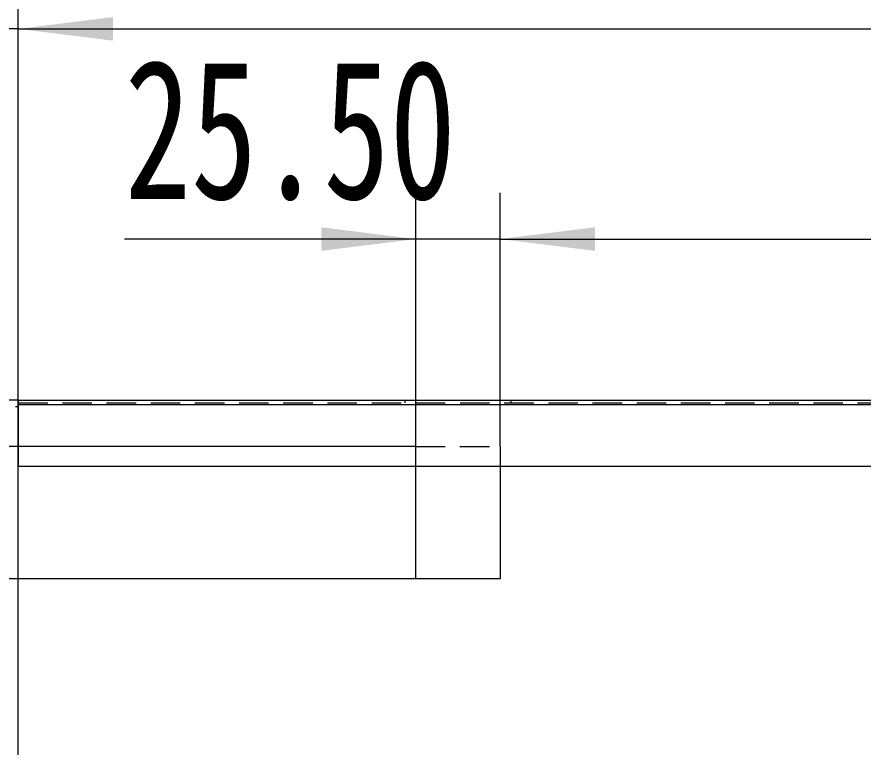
# Model space of a CAD drawing. Header units: millimetres. Extents: x 1 to 4201, y 2 to 2972.
# Drawn here: x 878.3 to 1243.2, y 2019.8 to 2334.6 of the extents above; entities that cross this region are included whole.
import ezdxf

# ---------------------------------------------------------------- set-up
doc = ezdxf.new("R2010")
doc.units = ezdxf.units.MM
doc.header["$LTSCALE"] = 10
doc.linetypes.add('HIDDEN', pattern=[1.905, 1.27, -0.635])
doc.layers.add('A-TITLEBLOCK', color=7, linetype='Continuous', lineweight=15)
doc.styles.add('SLDTEXTSTYLE0', font='TXT', dxfattribs={"width": 0.7, "bigfont": 'bigfont'})
doc.styles.add('SLDTEXTSTYLE1', font='TXT', dxfattribs={"width": 0.7})
doc.dimstyles.new('SLDDIMSTYLE0', dxfattribs={"dimtxt": 60, "dimasz": 40.8, "dimexe": 0, "dimexo": 0.0625, "dimgap": 15, "dimtad": 2, "dimlfac": 0.7, "dimrnd": 1e-09, "dimzin": 12, "dimdsep": 46, "dimtxsty": 'SLDTEXTSTYLE1', "dimsah": 1, "dimcen": 0.09, "dimadec": 0, "dimazin": 3, "dimtfac": 1, "dimtmove": 0, "dimatfit": 0, "dimfxl": 0, "dimfrac": 2, "dimtolj": 1, "dimtzin": 12, "dimarcsym": 0})
doc.dimstyles.new('SLDDIMSTYLE1', dxfattribs={"dimtxt": 60, "dimasz": 40.8, "dimexe": 0, "dimexo": 0.0625, "dimgap": 15, "dimtad": 2, "dimlfac": 0.7, "dimrnd": 1e-09, "dimzin": 12, "dimdsep": 46, "dimtxsty": 'SLDTEXTSTYLE1', "dimsah": 1, "dimcen": 0.09, "dimadec": 0, "dimazin": 3, "dimtfac": 1, "dimtofl": 0, "dimtmove": 0, "dimatfit": 3, "dimfxl": 0, "dimfrac": 2, "dimtolj": 1, "dimtzin": 12, "dimarcsym": 0})
doc.dimstyles.new('SLDDIMSTYLE2', dxfattribs={"dimtxt": 60, "dimasz": 40.8, "dimexe": 0, "dimexo": 0.0625, "dimgap": 15, "dimtad": 2, "dimlfac": 0.7, "dimrnd": 1e-09, "dimzin": 4, "dimdsep": 46, "dimtxsty": 'SLDTEXTSTYLE1', "dimsah": 1, "dimcen": 0.09, "dimadec": 0, "dimazin": 1, "dimtfac": 1, "dimtmove": 0, "dimatfit": 0, "dimfxl": 0, "dimfrac": 2, "dimtolj": 1, "dimtzin": 12, "dimarcsym": 0})
doc.dimstyles.new('SLDDIMSTYLE3', dxfattribs={"dimtxt": 60, "dimasz": 40.8, "dimexe": 0, "dimexo": 0.0625, "dimgap": 15, "dimtad": 2, "dimlfac": 0.7, "dimrnd": 1e-09, "dimzin": 12, "dimdsep": 46, "dimtxsty": 'SLDTEXTSTYLE1', "dimblk1": 'NONE', "dimsah": 1, "dimcen": 0, "dimadec": 0, "dimazin": 3, "dimtfac": 1, "dimtmove": 0, "dimatfit": 3, "dimldrblk": 'NONE', "dimfxl": 0, "dimfrac": 2, "dimtolj": 1, "dimtzin": 12, "dimarcsym": 0})

# ---------------------------------------------------------------- blocks, each defined once
blk = doc.blocks.new('_D_8')
at = {"layer": 'A-TITLEBLOCK'}
for p, q in [((1086.73, 2149.43), (1086.73, 2258.82)), ((1828.16, 2149.43), (1828.16, 2258.82)), ((1086.73, 2238.82), (1828.16, 2238.82))]:
    blk.add_line(p, q, dxfattribs=at)
for points in [[(1086.73, 2238.82), (1127.53, 2233.74), (1127.53, 2243.9)], [(1828.16, 2238.82), (1787.36, 2243.9), (1787.36, 2233.74)]]:
    blk.add_solid(points, dxfattribs=at)
at = {"layer": 'A-TITLEBLOCK', "insert": (1421.96, 2316.16), "char_height": 60, "attachment_point": 1, "style": 'SLDTEXTSTYLE1'}
blk.add_mtext('519', dxfattribs=at)
blk = doc.blocks.new('_D_10')
at = {"layer": 'A-TITLEBLOCK'}
for p, q in [((1050.3, 2149.43), (1050.3, 2258.82)), ((1086.73, 2149.43), (1086.73, 2258.82)), ((1050.3, 2238.82), (924.74, 2238.82)), ((1086.73, 2238.82), (1050.3, 2238.82)), ((1086.73, 2238.82), (1150.23, 2238.82))]:
    blk.add_line(p, q, dxfattribs=at)
for points in [[(1050.3, 2238.82), (1009.5, 2243.9), (1009.5, 2233.74)], [(1086.73, 2238.82), (1127.53, 2233.74), (1127.53, 2243.9)]]:
    blk.add_solid(points, dxfattribs=at)
at = {"layer": 'A-TITLEBLOCK', "insert": (924.74, 2316.16), "char_height": 60, "attachment_point": 1, "style": 'SLDTEXTSTYLE1'}
blk.add_mtext('25.50', dxfattribs=at)
blk = doc.blocks.new('_D_11')
at = {"layer": 'A-TITLEBLOCK'}
for p, q in [((829.57, 2169.43), (829.57, 2265.15)), ((878.87, 2169.43), (809.57, 2169.43)), ((829.57, 2149.43), (829.57, 2169.43)), ((1050.3, 2149.43), (809.57, 2149.43)), ((829.57, 2149.43), (829.57, 2085.93))]:
    blk.add_line(p, q, dxfattribs=at)
for points in [[(829.57, 2169.43), (834.65, 2210.23), (824.49, 2210.23)], [(829.57, 2149.43), (824.49, 2108.63), (834.65, 2108.63)]]:
    blk.add_solid(points, dxfattribs=at)
at = {"layer": 'A-TITLEBLOCK', "insert": (752.22, 2212.48), "char_height": 60, "attachment_point": 1, "rotation": 90, "style": 'SLDTEXTSTYLE1'}
blk.add_mtext('14', dxfattribs=at)
blk = doc.blocks.new('_D_12')
at = {"layer": 'A-TITLEBLOCK'}
for p, q in [((1050.3, 2149.43), (809.57, 2149.43)), ((829.57, 2092.29), (829.57, 2149.43)), ((1050.3, 2092.29), (809.57, 2092.29)), ((829.57, 2092.29), (829.57, 2045.08))]:
    blk.add_line(p, q, dxfattribs=at)
for points in [[(829.57, 2149.43), (824.49, 2108.63), (834.65, 2108.63)], [(829.57, 2092.29), (834.65, 2133.09), (824.49, 2133.09)]]:
    blk.add_solid(points, dxfattribs=at)
at = {"layer": 'A-TITLEBLOCK', "insert": (752.22, 2045.08), "char_height": 60, "attachment_point": 1, "rotation": 90, "style": 'SLDTEXTSTYLE1'}
blk.add_mtext('40', dxfattribs=at)
blk = doc.blocks.new('_D_14')
at = {"layer": 'A-TITLEBLOCK'}
for p, q in [((736.02, 2162.29), (736.02, 2349.43)), ((878.87, 2169.43), (878.87, 2349.43)), ((736.02, 2329.43), (672.52, 2329.43)), ((878.87, 2329.43), (736.02, 2329.43)), ((878.87, 2329.43), (942.37, 2329.43))]:
    blk.add_line(p, q, dxfattribs=at)
for points in [[(736.02, 2329.43), (695.22, 2334.51), (695.22, 2324.35)], [(878.87, 2329.43), (919.67, 2324.35), (919.67, 2334.51)]]:
    blk.add_solid(points, dxfattribs=at)
at = {"layer": 'A-TITLEBLOCK', "insert": (754.87, 2406.77), "char_height": 60, "attachment_point": 1, "style": 'SLDTEXTSTYLE1'}
blk.add_mtext('100', dxfattribs=at)
blk = doc.blocks.new('_D_21')
at = {"layer": 'A-TITLEBLOCK'}
for q in [(1215.77, 2007.4), (1597.33, 1905.17)]:
    blk.add_line((1221.98, 2005.74), q, dxfattribs=at)
blk.add_solid([(1221.98, 2005.74), (1260.07, 1990.27), (1262.7, 2000.09)], dxfattribs=at)
at = {"layer": 'A-TITLEBLOCK', "insert": (1300.65, 2064.25), "char_height": 60, "attachment_point": 1, "rotation": 345, "style": 'SLDTEXTSTYLE0'}
blk.add_mtext('16-M4X10\\M+19786\\M+1928C', dxfattribs=at)
blk = doc.blocks.new('_NONE')
blk = doc.blocks.new('_D_23')
at = {"layer": 'A-TITLEBLOCK'}
for p, q in [((878.87, 1260.86), (878.87, 2349.43)), ((1986.02, 1260.86), (1986.02, 2349.43)), ((878.87, 2329.43), (1986.02, 2329.43))]:
    blk.add_line(p, q, dxfattribs=at)
for points in [[(878.87, 2329.43), (919.67, 2324.35), (919.67, 2334.51)], [(1986.02, 2329.43), (1945.22, 2334.51), (1945.22, 2324.35)]]:
    blk.add_solid(points, dxfattribs=at)
at = {"layer": 'A-TITLEBLOCK', "insert": (1393.03, 2406.77), "char_height": 60, "attachment_point": 1, "style": 'SLDTEXTSTYLE1'}
blk.add_mtext('775', dxfattribs=at)

msp = doc.modelspace()

# ---------------------------------------------------------------- linework, layer by layer
at = {"color": 7, "linetype": 'Continuous', "lineweight": 15}
for p, q in [((878.874, 2169.43), (878.874, 2167.573)), ((878.874, 2169.43), (1986.017, 2169.43)), ((878.874, 2167.573), (1986.017, 2167.573)), ((878.874, 2167.573), (878.874, 2140.858)), ((878.874, 2166.43), (877.731, 2166.43)), ((878.874, 2140.858), (1986.017, 2140.858)), ((1050.302, 2092.287), (1050.302, 2140.858)), ((1086.731, 2140.858), (1086.731, 2092.287)), ((1086.731, 2092.287), (1050.302, 2092.287))]:
    msp.add_line(p, q, dxfattribs=at)
at = {"color": 7, "linetype": 'HIDDEN', "lineweight": 0}
for p, q in [((878.874, 2168.287), (1986.017, 2168.287)), ((1045.66, 2168.287), (1045.66, 2169.43)), ((1091.374, 2168.287), (1091.374, 2169.43)), ((1050.302, 2149.43), (1086.731, 2149.43)), ((1050.302, 2140.858), (1050.302, 2149.43)), ((1086.731, 2149.43), (1086.731, 2140.858))]:
    msp.add_line(p, q, dxfattribs=at)

# ---------------------------------------------------------------- dimensions: what is measured, and where the dimension line sits
at = {"layer": 'A-TITLEBLOCK'}
for base, p1, p2, dimstyle, picture, middle in [((736.017, 2329.43), (878.874, 2169.43), (736.017, 2162.287), 'SLDDIMSTYLE0', '_D_14', (794.369, 2329.43)), ((1986.017, 2329.43), (878.874, 1260.858), (1986.017, 1260.858), 'SLDDIMSTYLE1', '_D_23', (1432.445, 2329.43)), ((1050.302, 2238.816), (1086.731, 2149.43), (1050.302, 2149.43), 'SLDDIMSTYLE2', '_D_10', (990.529, 2238.816)), ((1828.16, 2238.816), (1086.731, 2149.43), (1828.16, 2149.43), 'SLDDIMSTYLE1', '_D_8', (1461.415, 2238.816))]:
    dim = msp.add_linear_dim(base=base, p1=p1, p2=p2, dimstyle=dimstyle, dxfattribs=at)
    dim.commit()
    dim.dimension.update_dxf_attribs({"geometry": picture, "text_midpoint": middle, "dimtype": 160})
for base, p1, p2, dimstyle, picture, middle in [((829.568, 2169.43), (1050.302, 2149.43), (878.874, 2169.43), 'SLDDIMSTYLE0', '_D_11', (829.568, 2238.816)), ((829.568, 2149.43), (1050.302, 2092.287), (1050.302, 2149.43), 'SLDDIMSTYLE1', '_D_12', (829.568, 2071.409))]:
    dim = msp.add_linear_dim(base=base, p1=p1, p2=p2, angle=90, dimstyle=dimstyle, dxfattribs=at)
    dim.commit()
    dim.dimension.update_dxf_attribs({"geometry": picture, "text_midpoint": middle, "dimtype": 160})
dim = msp.add_diameter_dim_2p(p1=(1215.769, 2007.405), p2=(1221.979, 2005.741), text='16-M4X10螺柱', dimstyle='SLDDIMSTYLE3', override={"dimpost": '<>'}, dxfattribs=at)
dim.commit()
dim.dimension.update_dxf_attribs({"geometry": '_D_21', "text_midpoint": (1441.869, 1946.822), "dimtype": 163})

doc.saveas('drawing.dxf')
